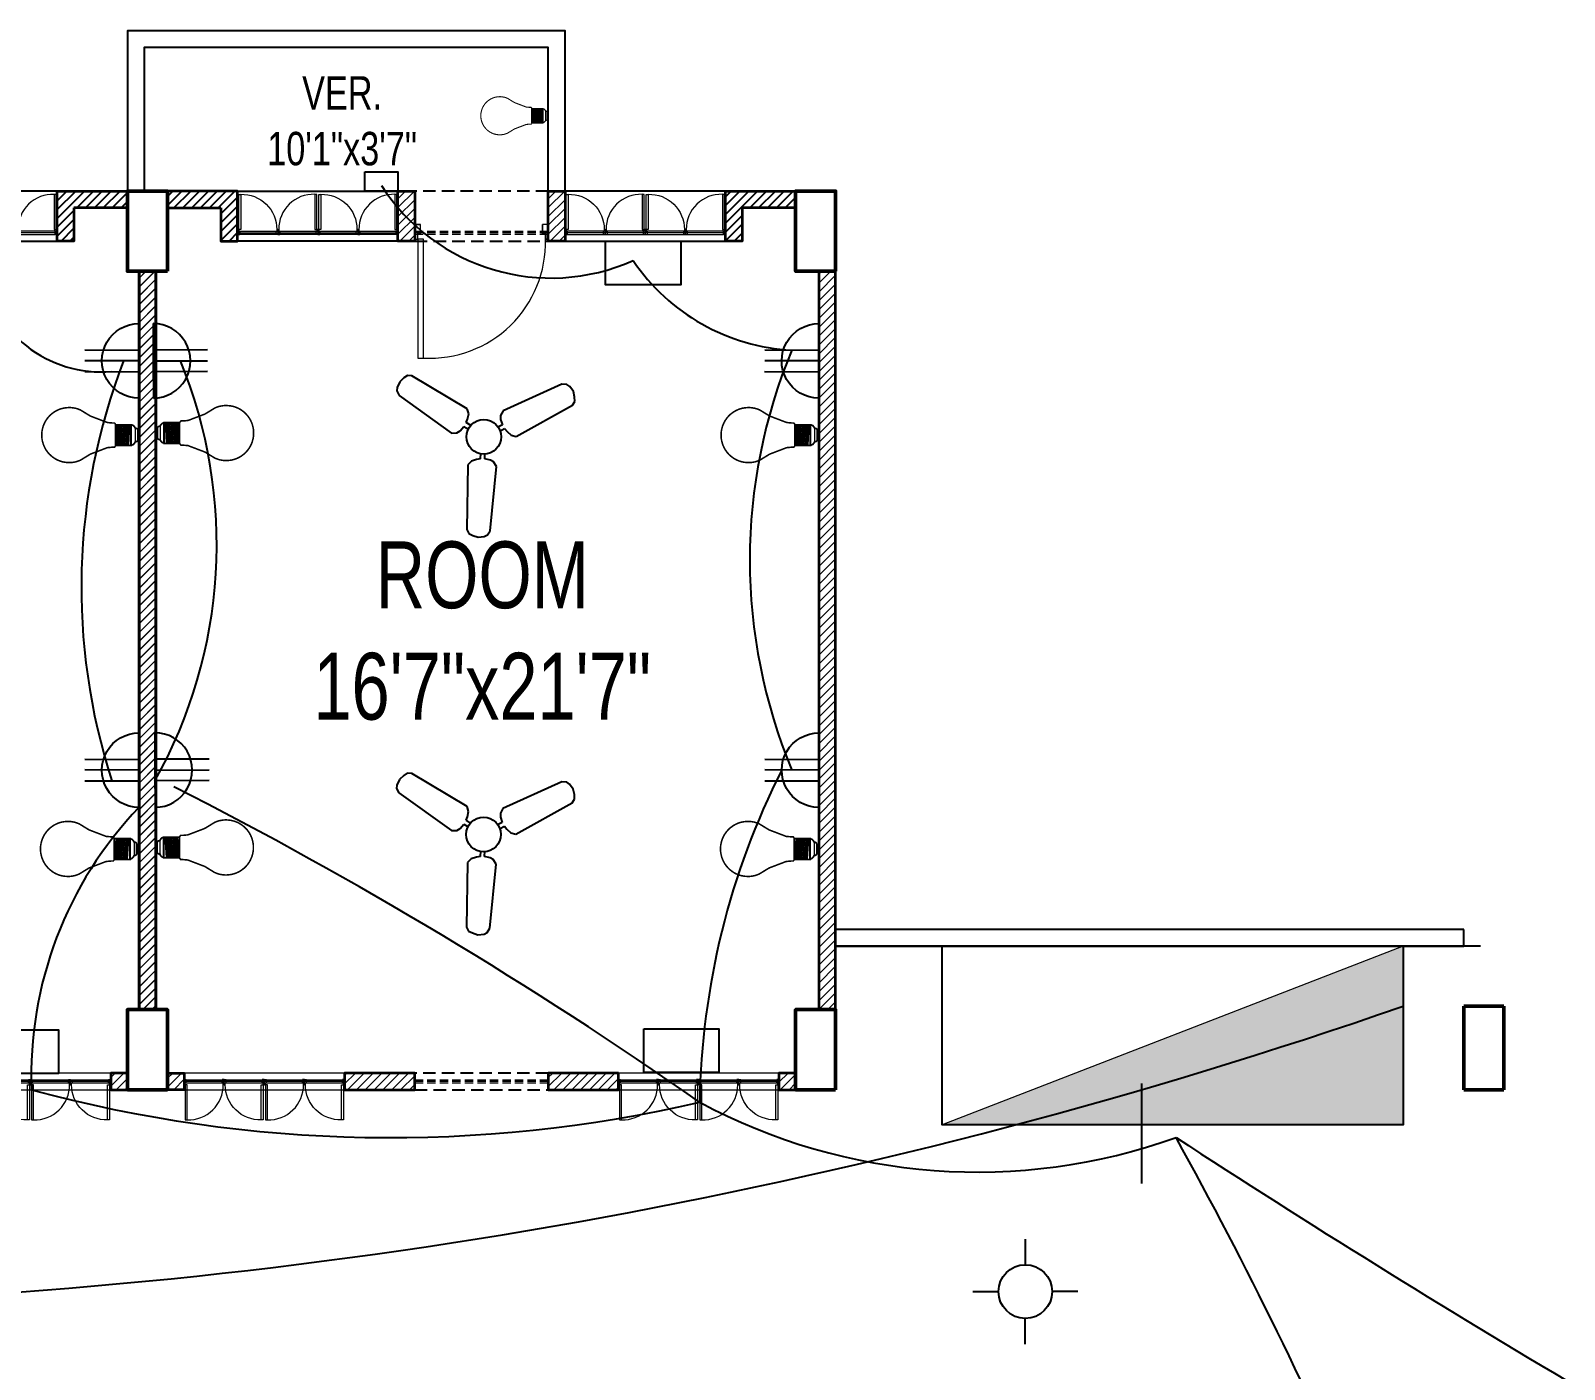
# Model space of a CAD drawing. Header units: inches. Extents: x -20263 to 10253, y -4567 to 3195.
# Drawn here: x -5014.5 to -4555.5, y 350 to 750.7 of the extents above; entities that cross this region are included whole.
import ezdxf

# ---------------------------------------------------------------- set-up
doc = ezdxf.new("R2010")
doc.units = ezdxf.units.IN
doc.header["$MEASUREMENT"] = 0
doc.linetypes.add('ACAD_ISO02W100', pattern=[15, 12, -3])
doc.linetypes.add('DASHED2', pattern=[0.375, 0.25, -0.125])
for name, color, linetype, lineweight in [('A-TEXT', 7, 'Continuous', 5), ('ar-DOOR-WOOD', 44, 'Continuous', 0), ('column', 1, 'Continuous', 50), ('Main Wall', 250, 'Continuous', 13), ('WALL_SEC_', 170, 'Continuous', 25), ('walll', 7, 'Continuous', 30)]:
    doc.layers.add(name, color=color, linetype=linetype, lineweight=lineweight)
doc.layers.add('conduit', color=160, linetype='Continuous')
doc.layers.add('liveline', color=1, linetype='Continuous')
doc.layers.add('hatch brick', color=32, linetype='Continuous', lineweight=0, transparency=0.4)
doc.styles.add('SIMPLE', font='romantic.ttf')
pattern_1 = [(45, (-1503275.5829, -132531.3401), (-1.3258252147, 1.3258252147), [])]

# ---------------------------------------------------------------- blocks, each defined once
blk = doc.blocks.new('DOOR_45')
at = {"layer": 'ar-DOOR-WOOD'}
for p, q in [((-11008.75, 15426.44), (-11008.75, 15424.44)), ((-10968.75, 15426.44), (-11008.75, 15426.44)), ((-10968.75, 15427.44), (-10963.75, 15427.44)), ((-10968.75, 15427.44), (-10968.75, 15426.44)), ((-10968.75, 15424.44), (-10968.75, 15426.44)), ((-10968.75, 15426.44), (-10966.75, 15426.44)), ((-10966.75, 15426.44), (-10966.75, 15425.44)), ((-10963.75, 15427.44), (-10963.75, 15425.44)), ((-11008.75, 15424.44), (-10968.75, 15424.44)), ((-10966.75, 15425.44), (-10963.75, 15425.44)), ((-10968.75, 15382.44), (-10968.75, 15383.44)), ((-10968.75, 15383.44), (-10966.75, 15383.44)), ((-10968.75, 15382.44), (-10963.75, 15382.44)), ((-10966.75, 15384.44), (-10963.75, 15384.44)), ((-10966.75, 15383.44), (-10966.75, 15384.44)), ((-10963.75, 15382.44), (-10963.75, 15384.44))]:
    blk.add_line(p, q, dxfattribs=at)
for points in [[(-10968.75, 15426.44), (-11008.75, 15426.44), (-11008.75, 15424.44), (-10968.75, 15424.44)], [(-10963.75, 15427.44), (-10968.75, 15427.44), (-10968.75, 15426.44), (-10966.75, 15426.44), (-10966.75, 15425.44), (-10963.75, 15425.44)], [(-10968.75, 15383.44), (-10968.75, 15382.44), (-10963.75, 15382.44), (-10963.75, 15384.44), (-10966.75, 15384.44), (-10966.75, 15383.44)]]:
    blk.add_lwpolyline(points, close=True, dxfattribs=at)
blk.add_arc((-10969.89, 15422.35), 38.92, 176.9083, 271.677, dxfattribs=at)
blk = doc.blocks.new('DOOR_40')
at = {"layer": 'ar-DOOR-WOOD'}
for p, q in [((-11029.1, 15421.4), (-11064.1, 15421.4)), ((-11064.1, 15421.4), (-11064.1, 15419.4)), ((-11064.1, 15419.4), (-11029.1, 15419.4)), ((-11029.1, 15422.4), (-11024.1, 15422.4)), ((-11029.1, 15422.4), (-11029.1, 15421.4)), ((-11029.1, 15419.4), (-11029.1, 15421.4)), ((-11029.1, 15421.4), (-11027.1, 15421.4)), ((-11027.1, 15421.4), (-11027.1, 15420.4)), ((-11027.1, 15420.4), (-11024.1, 15420.4)), ((-11024.1, 15422.4), (-11024.1, 15420.4)), ((-11029.1, 15383.4), (-11027.1, 15383.4)), ((-11029.1, 15382.4), (-11029.1, 15383.4)), ((-11029.1, 15382.4), (-11024.1, 15382.4)), ((-11027.1, 15383.4), (-11027.1, 15384.4)), ((-11027.1, 15384.4), (-11024.1, 15384.4)), ((-11024.1, 15382.4), (-11024.1, 15384.4))]:
    blk.add_line(p, q, dxfattribs=at)
blk.add_arc((-11029.4, 15418.2), 34.8, 178.03, 270.3561, dxfattribs=at)
blk = doc.blocks.new('room 1')
h = blk.add_hatch()
h.set_pattern_fill('ANSI31', color=256, scale=15)
h.paths.add_polyline_path([(1498318.01, 133229.01), (1498318.01, 133219.01), (1498323.01, 133219.01), (1498323.01, 133234.01), (1498302.01, 133234.01), (1498302.01, 133229.01), (1498302.01, 133229.01)])
h = blk.add_hatch()
h.set_pattern_fill('ANSI31', color=256, scale=15)
h.paths.add_polyline_path([(1498474.01, 133229.01), (1498474.01, 133219.01), (1498469.01, 133219.01), (1498469.01, 133234.01), (1498490.01, 133234.01), (1498490.01, 133229.01), (1498490.01, 133229.01)])
at = {"layer": 'hatch brick'}
h = blk.add_hatch(dxfattribs=at)
h.set_pattern_fill('ANSI31', color=256, scale=15)
h.set_pattern_definition([(45, (69, 2), (-1.3258252147, 1.3258252147), [])])
h.paths.add_polyline_path([(1498376.01, 133234.01), (1498376.01, 133219.01), (1498376.01, 133219.01), (1498371.01, 133219.01), (1498371.01, 133234.01)])
h = blk.add_hatch(dxfattribs=at)
h.set_pattern_fill('ANSI31', color=256, scale=15)
h.set_pattern_definition([(45, (114, 2), (-1.3258252147, 1.3258252147), [])])
h.paths.add_polyline_path([(1498421.01, 133234.01), (1498421.01, 133219.01), (1498421.01, 133219.01), (1498416.01, 133219.01), (1498416.01, 133234.01)])
h = blk.add_hatch(dxfattribs=at)
h.set_pattern_fill('ANSI31', color=256, scale=15)
h.paths.add_polyline_path([(1498298.51, 132989.01), (1498293.51, 132989.01), (1498293.51, 133210.01), (1498298.51, 133210.01)])
h = blk.add_hatch(dxfattribs=at)
h.set_pattern_fill('ANSI31', color=256, scale=15)
h.paths.add_polyline_path([(1498493.51, 132989.01), (1498498.51, 132989.01), (1498498.51, 133210.01), (1498493.51, 133210.01)])
h = blk.add_hatch(dxfattribs=at)
h.set_pattern_fill('ANSI31', color=256, scale=15)
h.set_pattern_definition([(45, (-14.5, 0), (-1.3258252147, 1.3258252147), [])])
h.paths.add_polyline_path([(1498302.01, 132970.01), (1498307.01, 132970.01), (1498307.01, 132965.01), (1498302.01, 132965.01)])
h = blk.add_hatch(dxfattribs=at)
h.set_pattern_fill('ANSI31', color=256, scale=15)
h.set_pattern_definition([(45, (-5, -252), (-1.3258252147, 1.3258252147), [])])
h.paths.add_polyline_path([(1498376.01, 132970.01), (1498355.01, 132970.01), (1498355.01, 132965.01), (1498376.01, 132965.01)])
h = blk.add_hatch(dxfattribs=at)
h.set_pattern_fill('ANSI31', color=256, scale=15)
h.set_pattern_definition([(45, (1.2113, 4e-09), (-1.3258252147, 1.3258252147), [])])
h.paths.add_polyline_path([(1498437.01, 132970.01), (1498416.01, 132970.01), (1498416.01, 132965.01), (1498437.01, 132965.01)])
h = blk.add_hatch(dxfattribs=at)
h.set_pattern_fill('ANSI31', color=256, scale=15)
h.paths.add_polyline_path([(1498490.01, 132970.01), (1498485.01, 132970.01), (1498485.01, 132965.01), (1498490.01, 132965.01)])
for points in [[(1498323.01, 133234.01), (1498371.01, 133234.01), (1498371.01, 133219.01), (1498323.01, 133219.01)], [(1498469.01, 133234.01), (1498421.01, 133234.01), (1498421.01, 133219.01), (1498469.01, 133219.01)]]:
    blk.add_lwpolyline(points, close=True)
at = {"linetype": 'DASHED2', "ltscale": 15}
for points in [[(1498376.01, 133219.01), (1498416.01, 133219.01), (1498416.01, 133234.01), (1498376.01, 133234.01)], [(1498376.01, 132965.01), (1498416.01, 132965.01), (1498416.01, 132970.01), (1498376.01, 132970.01)]]:
    blk.add_lwpolyline(points, close=True, dxfattribs=at)
at = {"layer": 'Main Wall', "color": 1, "lineweight": 50}
for points in [[(1498302.01, 133210.01), (1498290.01, 133210.01), (1498290.01, 133234.01), (1498302.01, 133234.01), (1498302.01, 133210.01)], [(1498502.01, 133210.01), (1498490.01, 133210.01), (1498490.01, 133234.01), (1498502.01, 133234.01), (1498502.01, 133210.01)], [(1498302.01, 132965.01), (1498290.01, 132965.01), (1498290.01, 132989.01), (1498302.01, 132989.01), (1498302.01, 132965.01)], [(1498502.01, 132965.01), (1498490.01, 132965.01), (1498490.01, 132989.01), (1498502.01, 132989.01), (1498502.01, 132965.01)]]:
    blk.add_lwpolyline(points, dxfattribs=at)
at = {"layer": 'Main Wall', "lineweight": 35}
for points in [[(1498318.01, 133229.01), (1498318.01, 133219.01), (1498323.01, 133219.01), (1498323.01, 133234.01), (1498302.01, 133234.01), (1498302.01, 133229.01), (1498302.01, 133229.01), (1498302.01, 133229.01), (1498318.01, 133229.01)], [(1498474.01, 133229.01), (1498474.01, 133219.01), (1498469.01, 133219.01), (1498469.01, 133234.01), (1498490.01, 133234.01), (1498490.01, 133229.01), (1498490.01, 133229.01), (1498490.01, 133229.01), (1498474.01, 133229.01)], [(1498376.01, 132970.01), (1498376.01, 132970.01), (1498355.01, 132970.01), (1498355.01, 132965.01), (1498376.01, 132965.01), (1498376.01, 132970.01)]]:
    blk.add_lwpolyline(points, dxfattribs=at)
for points in [[(1498376.01, 133234.01), (1498376.01, 133219.01), (1498376.01, 133219.01), (1498376.01, 133219.01), (1498371.01, 133219.01), (1498371.01, 133234.01)], [(1498421.01, 133234.01), (1498421.01, 133219.01), (1498421.01, 133219.01), (1498421.01, 133219.01), (1498416.01, 133219.01), (1498416.01, 133234.01)], [(1498298.51, 132989.01), (1498293.51, 132989.01), (1498293.51, 133210.01), (1498298.51, 133210.01)], [(1498493.51, 132989.01), (1498498.51, 132989.01), (1498498.51, 133210.01), (1498493.51, 133210.01)], [(1498302.01, 132970.01), (1498307.01, 132970.01), (1498307.01, 132965.01), (1498302.01, 132965.01)], [(1498437.01, 132970.01), (1498416.01, 132970.01), (1498416.01, 132965.01), (1498437.01, 132965.01)], [(1498490.01, 132970.01), (1498485.01, 132970.01), (1498485.01, 132965.01), (1498490.01, 132965.01)]]:
    blk.add_lwpolyline(points, close=True, dxfattribs=at)
at = {"layer": 'Main Wall', "color": 150}
for points in [[(1498371.01, 133221.01), (1498323.61, 133221.01), (1498323.61, 133222.01), (1498371.01, 133222.01)], [(1498371.01, 133221.01), (1498323.61, 133221.01), (1498323.61, 133221.51), (1498371.01, 133221.51)], [(1498421.01, 133221.01), (1498468.41, 133221.01), (1498468.41, 133222.01), (1498421.01, 133222.01)], [(1498421.01, 133221.01), (1498468.41, 133221.01), (1498468.41, 133221.51), (1498421.01, 133221.51)], [(1498307.01, 132968.01), (1498354.41, 132968.01), (1498354.41, 132967.01), (1498307.01, 132967.01)], [(1498307.01, 132968.01), (1498354.41, 132968.01), (1498354.41, 132967.51), (1498307.01, 132967.51)], [(1498437.61, 132968.01), (1498484.41, 132968.01), (1498484.41, 132967.01), (1498437.61, 132967.01)], [(1498437.61, 132968.01), (1498484.41, 132968.01), (1498484.41, 132967.51), (1498437.61, 132967.51)]]:
    blk.add_lwpolyline(points, close=True, dxfattribs=at)
at = {"layer": 'Main Wall', "color": 150, "linetype": 'DASHED2', "ltscale": 10}
for points in [[(1498376.01, 133222.01), (1498416.01, 133222.01), (1498416.01, 133221.01), (1498376.01, 133221.01)], [(1498376.01, 133222.01), (1498416.01, 133222.01), (1498416.01, 133221.51), (1498376.01, 133221.51)], [(1498376.01, 132968.01), (1498416.01, 132968.01), (1498416.01, 132967.01), (1498376.01, 132967.01)], [(1498376.01, 132968.01), (1498416.01, 132968.01), (1498416.01, 132967.51), (1498376.01, 132967.51)]]:
    blk.add_lwpolyline(points, close=True, dxfattribs=at)
at = {"layer": 'Main Wall'}
for points in [[(1498307.01, 132965.01), (1498355.01, 132965.01), (1498355.01, 132970.01), (1498307.01, 132970.01)], [(1498437.01, 132965.01), (1498485.01, 132965.01), (1498485.01, 132970.01), (1498437.01, 132970.01)]]:
    blk.add_lwpolyline(points, close=True, dxfattribs=at)
at = {"layer": 'Main Wall', "extrusion": (0, 0, -1)}
for name, p, xscale, yscale, zscale, rotation in [('DOOR_40', (-1502949.75, 129913.77), 0.2999999999999545, 0.2999999999999545, -0.2999999999999545, 270), ('DOOR_40', (-1502973.75, 129913.77), 0.2999999999999545, 0.2999999999999545, -0.2999999999999545, 270), ('DOOR_40', (-1493818.28, 129913.77), -0.2999999999999545, 0.2999999999999545, -0.2999999999999545, 90), ('DOOR_40', (-1493842.28, 129913.77), -0.2999999999999545, 0.2999999999999545, -0.2999999999999545, 90), ('DOOR_45', (-1512089.3, 142969.57), -0.8888888888889142, 0.8888888888889142, -0.8888888888889142, 270), ('DOOR_45', (-1512089.3, 123219.46), 0.8888888888889142, 0.8888888888889142, -0.8888888888889142, 270), ('DOOR_40', (-1493704.28, 136275.25), 0.2999999999999545, 0.2999999999999545, -0.2999999999999545, 90), ('DOOR_40', (-1493728.28, 136275.25), 0.2999999999999545, 0.2999999999999545, -0.2999999999999545, 90), ('DOOR_40', (-1493834.28, 136275.25), 0.2999999999999545, 0.2999999999999545, -0.2999999999999545, 90), ('DOOR_40', (-1493858.28, 136275.25), 0.2999999999999545, 0.2999999999999545, -0.2999999999999545, 90)]:
    blk.add_blockref(name, p, dxfattribs=dict(at, xscale=xscale, yscale=yscale, zscale=zscale, rotation=rotation))
at = {"layer": 'Main Wall'}
for p, xscale, yscale, zscale, rotation in [((1493720.28, 129913.77), 0.2999999999999545, 0.2999999999999545, 0.2999999999999545, 270), ((1493744.28, 129913.77), 0.2999999999999545, 0.2999999999999545, 0.2999999999999545, 270), ((1503047.75, 129913.77), -0.2999999999999545, 0.2999999999999545, 0.2999999999999546, 90), ((1503071.75, 129913.77), -0.2999999999999545, 0.2999999999999545, 0.2999999999999546, 90), ((1502933.75, 136275.25), 0.2999999999999546, 0.2999999999999546, 0.2999999999999546, 90), ((1502957.75, 136275.25), 0.2999999999999546, 0.2999999999999546, 0.2999999999999546, 90), ((1503063.75, 136275.25), 0.2999999999999546, 0.2999999999999546, 0.2999999999999546, 90), ((1503087.75, 136275.25), 0.2999999999999546, 0.2999999999999546, 0.2999999999999546, 90)]:
    blk.add_blockref('DOOR_40', p, dxfattribs=dict(at, xscale=xscale, yscale=yscale, zscale=zscale, rotation=rotation))
blk = doc.blocks.new('LED')
for p, q in [((-11.6, -7.7), (11.7, -7.7)), ((-11.6, -11), (11.7, -9.6)), ((-11.6, -13.3), (11.7, -11.8)), ((-11.5, -15.5), (11.8, -14.1)), ((-11.3, -17.8), (11.9, -16.3)), ((-12.1, -25.6), (11.9, -25.6)), ((-11.2, -20), (12.1, -18.6)), ((-11.2, -22.2), (12.1, -20.8)), ((-11.2, -24.5), (12.1, -23.1))]:
    blk.add_line(p, q)
at = {"lineweight": 9}
blk.add_line((7.8, -3.1), (-7.8, -3.1), dxfattribs=at)
for points, const_width in [([(5.3, 0), (5.4, 0), (5.7, 0), (6.1, -0.1), (6.6, -0.3), (7, -0.6), (7.2, -0.9), (7.4, -1.2), (7.5, -1.5), (7.7, -2), (7.7, -2.5), (7.8, -3.1), (7.7, -2.5), (7.7, -2), (7.5, -1.5), (7.4, -1.2), (7.2, -0.9), (7, -0.6), (6.6, -0.3), (6.1, -0.1), (5.7, 0), (5.4, 0), (5.3, 0), (-5.3, 0), (-5.4, 0), (-5.5, 0), (-5.8, 0), (-6.1, -0.1), (-6.4, -0.2), (-6.7, -0.5), (-7, -0.7), (-7.3, -1.1), (-7.6, -1.7), (-7.7, -2.3), (-7.8, -3.1), (-7.8, -3.1), (-7.9, -3.2), (-8.1, -3.2), (-8.3, -3.3), (-8.9, -3.6), (-9.6, -4.1), (-10.3, -4.7), (-11, -5.4), (-11.2, -5.9), (-11.4, -6.4), (-11.6, -7), (-11.6, -7.7), (-12.2, -7.7), (-12.1, -26)], 2), ([(-5.3, 0), (-5.4, 0), (-5.5, 0), (-5.8, 0), (-6.1, -0.1), (-6.4, -0.2), (-6.7, -0.5), (-7, -0.7), (-7.3, -1.1), (-7.6, -1.7), (-7.7, -2.3), (-7.8, -3.1)], 1), ([(11.9, -26.1), (11.9, -7.7), (11.7, -7.7), (11.6, -7), (11.4, -6.4), (11.2, -5.9), (11, -5.4), (10.3, -4.7), (9.6, -4.1), (8.9, -3.6), (8.3, -3.3), (7.9, -3.2), (7.8, -3.1), (7.8, -3.1)], 2), ([(-0.1, -111.1), (-0.2, -111.1), (-1, -111.1), (-1.8, -111.1), (-2.6, -111.1), (-3.4, -111), (-4.2, -110.9), (-5, -110.8), (-5.8, -110.6), (-6.6, -110.5), (-7.4, -110.3), (-8.1, -110.1), (-8.9, -109.9), (-9.6, -109.7), (-10.4, -109.5), (-11.1, -109.2), (-11.8, -108.9), (-12.5, -108.7), (-13.2, -108.3), (-13.9, -108), (-14.6, -107.7), (-15.3, -107.3), (-16, -106.9), (-16.6, -106.6), (-17.3, -106.2), (-17.9, -105.7), (-18.5, -105.3), (-19.2, -104.8), (-19.8, -104.4), (-20.4, -103.9), (-20.9, -103.4), (-21.5, -102.9), (-22.1, -102.4), (-22.6, -101.9), (-23.1, -101.3), (-23.7, -100.8), (-24.2, -100.2), (-24.6, -99.6), (-25.1, -99), (-25.6, -98.4), (-26, -97.8), (-26.5, -97.2), (-26.9, -96.5), (-27.3, -95.9), (-27.7, -95.2), (-28.1, -94.6), (-28.4, -93.9), (-28.8, -93.2), (-29.1, -92.5), (-29.4, -91.8), (-29.7, -91.1), (-30, -90.4), (-30.2, -89.6), (-30.5, -88.9), (-30.7, -88.1), (-30.9, -87.4), (-31.1, -86.6), (-31.2, -85.9), (-31.4, -85.1), (-31.5, -84.3), (-31.6, -83.5), (-31.7, -82.7), (-31.8, -81.9), (-31.8, -81.1), (-31.9, -80.3), (-31.9, -79.5), (-31.9, -78.2), (-31.8, -77), (-31.7, -75.8), (-31.5, -74.6), (-31.3, -73.4), (-31.1, -72.2), (-30.8, -71.1), (-30.4, -69.9), (-30, -68.8), (-29.6, -67.7), (-29.2, -66.6), (-22.1, -55), (-14.6, -35.3), (-14.1, -29.7), (-14.1, -27.1), (-12.1, -25.6)], 1.8), ([(-0.1, -111.1), (0, -111.1), (0.8, -111.1), (1.6, -111.1), (2.5, -111.1), (3.3, -111), (4, -110.9), (4.8, -110.8), (5.6, -110.6), (6.4, -110.5), (7.2, -110.3), (7.9, -110.1), (8.7, -109.9), (9.4, -109.7), (10.2, -109.5), (10.9, -109.2), (11.6, -108.9), (12.3, -108.7), (13, -108.3), (13.7, -108), (14.4, -107.7), (15.1, -107.3), (15.8, -106.9), (16.4, -106.6), (17.1, -106.2), (17.7, -105.7), (18.3, -105.3), (19, -104.8), (19.6, -104.4), (20.2, -103.9), (20.7, -103.4), (21.3, -102.9), (21.9, -102.4), (22.4, -101.9), (22.9, -101.3), (23.5, -100.8), (24, -100.2), (24.5, -99.6), (24.9, -99), (25.4, -98.4), (25.8, -97.8), (26.3, -97.2), (26.7, -96.5), (27.1, -95.9), (27.5, -95.2), (27.9, -94.6), (28.2, -93.9), (28.6, -93.2), (28.9, -92.5), (29.2, -91.8), (29.5, -91.1), (29.8, -90.4), (30, -89.6), (30.3, -88.9), (30.5, -88.1), (30.7, -87.4), (30.9, -86.6), (31, -85.9), (31.2, -85.1), (31.3, -84.3), (31.4, -83.5), (31.5, -82.7), (31.6, -81.9), (31.6, -81.1), (31.7, -80.3), (31.7, -79.5), (31.7, -78.2), (31.6, -77), (31.5, -75.8), (31.3, -74.6), (31.1, -73.4), (30.9, -72.2), (30.6, -71.1), (30.2, -69.9), (29.9, -68.8), (29.4, -67.7), (29, -66.6), (21.9, -55), (14.4, -35.3), (13.9, -29.7), (13.9, -27.1), (11.9, -25.6)], 1.8)]:
    blk.add_lwpolyline(points, dxfattribs=dict(const_width=const_width))
at = {"color": 7, "lineweight": 20}
blk.add_open_spline([(-9.8, -25.6), (-9.8, -25.6), (9.4, -25.6), (9.4, -25.6)], degree=3, dxfattribs=at)
blk = doc.blocks.new('6')
at = {"color": 7}
for p, q in [((3268, -2243), (3260, -2275)), ((3260, -2275), (3351, -2687)), ((3285, -2228), (3268, -2243)), ((3322, -2211), (3285, -2228)), ((3359, -2211), (3322, -2211)), ((3387, -2215), (3359, -2211)), ((3407, -2236), (3387, -2215)), ((3533, -2638), (3407, -2236)), ((3351, -2687), (3378, -2709)), ((3468, -2701), (3489, -2690)), ((3477, -2735), (3468, -2701)), ((3489, -2690), (3518, -2669)), ((3518, -2669), (3533, -2638)), ((3378, -2709), (3403, -2714)), ((3403, -2714), (3440, -2709)), ((3440, -2709), (3450, -2742)), ((3699, -2804), (3666, -2816)), ((4101, -2931), (3699, -2804)), ((3594, -2888), (3628, -2897)), ((3635, -2869), (3601, -2861)), ((3628, -2897), (3627, -2922)), ((3649, -2835), (3635, -2869)), ((3666, -2816), (3649, -2835)), ((3291, -2913), (3005, -3223)), ((3325, -2910), (3291, -2913)), ((3357, -2925), (3325, -2910)), ((3378, -2938), (3357, -2925)), ((3403, -2913), (3378, -2938)), ((3399, -2958), (3423, -2933)), ((3422, -2988), (3399, -2958)), ((3429, -3011), (3422, -2988)), ((3627, -2922), (3631, -2958)), ((3631, -2958), (3650, -2985)), ((3650, -2985), (4061, -3078)), ((4124, -2954), (4101, -2931)), ((4129, -2976), (4124, -2954)), ((4125, -3016), (4129, -2976)), ((3113, -3331), (3424, -3046)), ((3424, -3046), (3429, -3011)), ((4061, -3078), (4089, -3071)), ((4089, -3071), (4107, -3048)), ((4107, -3048), (4125, -3016)), ((3005, -3223), (2997, -3251)), ((2997, -3251), (3008, -3278)), ((3008, -3278), (3026, -3309)), ((3026, -3309), (3059, -3333)), ((3059, -3333), (3081, -3340)), ((3081, -3340), (3113, -3331))]:
    blk.add_line(p, q, dxfattribs=at)
blk.add_circle((3491, -2846), 113, dxfattribs=at)
blk = doc.blocks.new('3 pin')
at = {"layer": 'WALL_SEC_', "color": 3, "lineweight": 25}
for p, q in [((10035.5, 6358.5), (10035.5, 6351.5)), ((10045.69, 6353.52), (10035.5, 6353.52)), ((10035.5, 6351.5), (10035.5, 6344.5)), ((10035.5, 6351.5), (10045.69, 6351.5)), ((10045.69, 6349.48), (10035.5, 6349.48))]:
    blk.add_line(p, q, dxfattribs=at)
blk.add_arc((10035.5, 6351.5), 7, 270, 90, dxfattribs=at)

msp = doc.modelspace()

# ---------------------------------------------------------------- hatches: boundary and pattern name
h = msp.add_hatch()
h.set_pattern_fill('ANSI31', color=256, scale=15)
h.set_pattern_definition(pattern_1)
h.paths.add_polyline_path([(-4957.57, 697.673), (-4957.57, 687.673), (-4952.57, 687.673), (-4952.57, 702.673), (-4973.57, 702.673), (-4973.57, 697.673), (-4973.57, 697.673)])
h = msp.add_hatch()
h.set_pattern_fill('ANSI31', color=256, scale=15)
h.set_pattern_definition(pattern_1)
h.paths.add_polyline_path([(-4801.57, 697.673), (-4801.57, 687.673), (-4806.57, 687.673), (-4806.57, 702.673), (-4785.57, 702.673), (-4785.57, 697.673), (-4785.57, 697.673)])
at = {"layer": 'hatch brick'}
h = msp.add_hatch(dxfattribs=at)
h.set_pattern_fill('ANSI31', color=256, scale=15)
h.set_pattern_definition([(45, (-1503206.5829, -132529.3401), (-1.3258252147, 1.3258252147), [])])
h.paths.add_polyline_path([(-4899.57, 702.673), (-4899.57, 687.673), (-4899.57, 687.673), (-4904.57, 687.673), (-4904.57, 702.673)])
h = msp.add_hatch(dxfattribs=at)
h.set_pattern_fill('ANSI31', color=256, scale=15)
h.set_pattern_definition([(45, (-1503161.5829, -132529.3401), (-1.3258252147, 1.3258252147), [])])
h.paths.add_polyline_path([(-4854.57, 702.673), (-4854.57, 687.673), (-4854.57, 687.673), (-4859.57, 687.673), (-4859.57, 702.673)])
h = msp.add_hatch(dxfattribs=at)
h.set_pattern_fill('ANSI31', color=256, scale=15)
h.set_pattern_definition(pattern_1)
h.paths.add_polyline_path([(-4977.07, 457.673), (-4982.07, 457.673), (-4982.07, 678.673), (-4977.07, 678.673)])
h = msp.add_hatch(dxfattribs=at)
h.set_pattern_fill('ANSI31', color=256, scale=15)
h.set_pattern_definition([(45, (-1503272.0829, -132531.3401), (-1.3258252147, 1.3258252147), [])])
h.paths.add_polyline_path([(-4778.57, 457.673), (-4773.57, 457.673), (-4773.57, 678.673), (-4778.57, 678.673)])
h = msp.add_hatch(dxfattribs=at)
h.set_pattern_fill('ANSI31', color=256, scale=15)
h.set_pattern_definition([(45, (-1503290.0829, -132531.3401), (-1.3258252147, 1.3258252147), [])])
h.paths.add_polyline_path([(-4973.57, 438.673), (-4968.57, 438.673), (-4968.57, 433.673), (-4973.57, 433.673)])
h = msp.add_hatch(dxfattribs=at)
h.set_pattern_fill('ANSI31', color=256, scale=15)
h.set_pattern_definition([(45, (-1503280.5829, -132783.3401), (-1.3258252147, 1.3258252147), [])])
h.paths.add_polyline_path([(-4899.57, 438.673), (-4920.57, 438.673), (-4920.57, 433.673), (-4899.57, 433.673)])
h = msp.add_hatch(dxfattribs=at)
h.set_pattern_fill('ANSI31', color=256, scale=15)
h.set_pattern_definition([(45, (-1503274.3716, -132531.3401), (-1.3258252147, 1.3258252147), [])])
h.paths.add_polyline_path([(-4838.57, 438.673), (-4859.57, 438.673), (-4859.57, 433.673), (-4838.57, 433.673)])
h = msp.add_hatch(dxfattribs=at)
h.set_pattern_fill('ANSI31', color=256, scale=15)
h.set_pattern_definition(pattern_1)
h.paths.add_polyline_path([(-4785.57, 438.673), (-4790.57, 438.673), (-4790.57, 433.673), (-4785.57, 433.673)])
at = {"layer": 'walll', "linetype": 'ACAD_ISO02W100', "lineweight": 20}
h = msp.add_hatch(color=7, dxfattribs=at)
h.dxf.hatch_style = 1
h.paths.add_polyline_path([(-4603.718, 423.132), (-4603.718, 476.673), (-4741.688, 423.132)])

# ---------------------------------------------------------------- linework, layer by layer
for p, q in [((-4585.57, 481.673), (-4773.57, 481.673)), ((-4580.57, 476.673), (-4773.57, 476.673))]:
    msp.add_line(p, q)
at = {"color": 7, "lineweight": 20}
msp.add_line((-4603.718, 476.673), (-4741.688, 423.132), dxfattribs=at)
at = {"color": 30, "true_color": 0xf8991e}
for p, q in [((-4716.789, 388.96), (-4716.789, 381.273)), ((-4732.511, 373.239), (-4724.823, 373.239)), ((-4701.068, 373.239), (-4708.756, 373.239)), ((-4716.789, 357.518), (-4716.789, 365.205))]:
    msp.add_line(p, q, dxfattribs=at)
for points in [[(-4854.57, 702.673), (-4854.57, 750.673), (-4985.57, 750.673), (-4985.57, 702.673)], [(-4859.57, 702.673), (-4859.57, 745.673), (-4980.57, 745.673), (-4980.57, 702.673)]]:
    msp.add_lwpolyline(points)
at = {"color": 116, "true_color": 0x136734}
for points in [[(-4914.528, 708.418), (-4904.57, 708.418), (-4904.57, 702.673), (-4914.528, 702.673)], [(-4842.459, 687.646), (-4819.952, 687.646), (-4819.952, 674.563), (-4842.459, 674.563)], [(-5028.697, 451.629), (-5006.19, 451.629), (-5006.19, 438.546), (-5028.697, 438.546)], [(-4830.998, 451.905), (-4808.491, 451.905), (-4808.491, 438.822), (-4830.998, 438.822)]]:
    msp.add_lwpolyline(points, close=True, dxfattribs=at)
for points in [[(-4952.57, 702.673), (-4904.57, 702.673), (-4904.57, 687.673), (-4952.57, 687.673)], [(-4806.57, 702.673), (-4854.57, 702.673), (-4854.57, 687.673), (-4806.57, 687.673)], [(-4585.57, 481.673), (-4773.57, 481.673), (-4773.57, 476.673), (-4585.57, 476.673)]]:
    msp.add_lwpolyline(points, close=True)
at = {"linetype": 'DASHED2', "ltscale": 15}
for points in [[(-4899.57, 687.673), (-4859.57, 687.673), (-4859.57, 702.673), (-4899.57, 702.673)], [(-4899.57, 433.673), (-4859.57, 433.673), (-4859.57, 438.673), (-4899.57, 438.673)]]:
    msp.add_lwpolyline(points, close=True, dxfattribs=at)
at = {"color": 7, "lineweight": -3}
msp.add_lwpolyline([(-4741.688, 476.673), (-4603.718, 476.673), (-4603.718, 423.132), (-4741.688, 423.132)], close=True, dxfattribs=at)
at = {"color": 30, "true_color": 0xf8991e}
msp.add_circle((-4716.789, 373.239), 8.034, dxfattribs=at)
at = {"color": 5}
msp.add_arc((-5136.086, 1991.239), 1622.398, 254.273167, 289.15572, dxfattribs=at)
at = {"layer": 'column', "ltscale": 2000}
for p, q in [((-4585.57, 458.673), (-4573.57, 458.673)), ((-4585.57, 458.673), (-4585.57, 433.673)), ((-4585.57, 458.673), (-4573.57, 458.673)), ((-4585.57, 458.673), (-4585.57, 433.673)), ((-4573.57, 458.673), (-4573.57, 433.673)), ((-4573.57, 458.673), (-4573.57, 433.673)), ((-4573.57, 433.673), (-4585.57, 433.673)), ((-4573.57, 433.673), (-4585.57, 433.673))]:
    msp.add_line(p, q, dxfattribs=at)
at = {"layer": 'conduit'}
for centre, radius, start, end in [((-4858.757, 737.026), 60.389, 212.74617, 294.00627), ((-4783.468, 716.264), 61.287, 214.14937, 266.99674), ((-4993.301, 684.804), 36.298, 188.62525, 274.89877), ((-4635.906, 592.211), 163.348, 157.37099, 202.62901), ((-4811.656, 584.068), 187.694, 158.83434, 197.97372), ((-5103.407, 596.838), 144.564, 330.72327, 22.367), ((-4585.968, 426.3), 228.33, 153.16567, 179.09085), ((-5567.438, -647.12), 1314.261, 55.035177, 63.044643), ((-4898.308, 437.903), 116.039, 136.22637, 182.08918), ((-4906.822, 829.008), 409.677, 254.79495, 283.05671), ((-4731.088, 585.157), 176.116, 241.81556, 289.71092), ((-5791.081, -201.247), 1279.919, 23.146109, 29.004602), ((-2854.501, 3210.298), 3330.391, 236.931732, 241.831057)]:
    msp.add_arc(centre, radius, start, end, dxfattribs=at)
at = {"layer": 'liveline'}
msp.add_line((-4682.035, 435.56), (-4682.035, 405.56), dxfattribs=at)
at = {"layer": 'Main Wall', "color": 1, "lineweight": 50}
for points in [[(-4973.57, 678.673), (-4985.57, 678.673), (-4985.57, 702.673), (-4973.57, 702.673), (-4973.57, 678.673)], [(-4773.57, 678.673), (-4785.57, 678.673), (-4785.57, 702.673), (-4773.57, 702.673), (-4773.57, 678.673)], [(-4973.57, 433.673), (-4985.57, 433.673), (-4985.57, 457.673), (-4973.57, 457.673), (-4973.57, 433.673)], [(-4773.57, 433.673), (-4785.57, 433.673), (-4785.57, 457.673), (-4773.57, 457.673), (-4773.57, 433.673)]]:
    msp.add_lwpolyline(points, dxfattribs=at)
at = {"layer": 'Main Wall', "lineweight": 35}
for points in [[(-4957.57, 697.673), (-4957.57, 687.673), (-4952.57, 687.673), (-4952.57, 702.673), (-4973.57, 702.673), (-4973.57, 697.673), (-4973.57, 697.673), (-4973.57, 697.673), (-4957.57, 697.673)], [(-4801.57, 697.673), (-4801.57, 687.673), (-4806.57, 687.673), (-4806.57, 702.673), (-4785.57, 702.673), (-4785.57, 697.673), (-4785.57, 697.673), (-4785.57, 697.673), (-4801.57, 697.673)], [(-4899.57, 438.673), (-4899.57, 438.673), (-4920.57, 438.673), (-4920.57, 433.673), (-4899.57, 433.673), (-4899.57, 438.673)]]:
    msp.add_lwpolyline(points, dxfattribs=at)
for points in [[(-4899.57, 702.673), (-4899.57, 687.673), (-4899.57, 687.673), (-4899.57, 687.673), (-4904.57, 687.673), (-4904.57, 702.673)], [(-4854.57, 702.673), (-4854.57, 687.673), (-4854.57, 687.673), (-4854.57, 687.673), (-4859.57, 687.673), (-4859.57, 702.673)], [(-4977.07, 457.673), (-4982.07, 457.673), (-4982.07, 678.673), (-4977.07, 678.673)], [(-4778.57, 457.673), (-4773.57, 457.673), (-4773.57, 678.673), (-4778.57, 678.673)], [(-4973.57, 438.673), (-4968.57, 438.673), (-4968.57, 433.673), (-4973.57, 433.673)], [(-4838.57, 438.673), (-4859.57, 438.673), (-4859.57, 433.673), (-4838.57, 433.673)], [(-4785.57, 438.673), (-4790.57, 438.673), (-4790.57, 433.673), (-4785.57, 433.673)]]:
    msp.add_lwpolyline(points, close=True, dxfattribs=at)
at = {"layer": 'Main Wall', "color": 150}
for points in [[(-4904.57, 689.673), (-4951.97, 689.673), (-4951.97, 690.673), (-4904.57, 690.673)], [(-4904.57, 689.673), (-4951.97, 689.673), (-4951.97, 690.173), (-4904.57, 690.173)], [(-4854.57, 689.673), (-4807.17, 689.673), (-4807.17, 690.673), (-4854.57, 690.673)], [(-4854.57, 689.673), (-4807.17, 689.673), (-4807.17, 690.173), (-4854.57, 690.173)], [(-4968.57, 436.673), (-4921.17, 436.673), (-4921.17, 435.673), (-4968.57, 435.673)], [(-4968.57, 436.673), (-4921.17, 436.673), (-4921.17, 436.173), (-4968.57, 436.173)], [(-4837.97, 436.673), (-4791.17, 436.673), (-4791.17, 435.673), (-4837.97, 435.673)], [(-4837.97, 436.673), (-4791.17, 436.673), (-4791.17, 436.173), (-4837.97, 436.173)]]:
    msp.add_lwpolyline(points, close=True, dxfattribs=at)
at = {"layer": 'Main Wall', "color": 150, "linetype": 'DASHED2', "ltscale": 10}
for points in [[(-4899.57, 690.673), (-4859.57, 690.673), (-4859.57, 689.673), (-4899.57, 689.673)], [(-4899.57, 690.673), (-4859.57, 690.673), (-4859.57, 690.173), (-4899.57, 690.173)], [(-4899.57, 436.673), (-4859.57, 436.673), (-4859.57, 435.673), (-4899.57, 435.673)], [(-4899.57, 436.673), (-4859.57, 436.673), (-4859.57, 436.173), (-4899.57, 436.173)]]:
    msp.add_lwpolyline(points, close=True, dxfattribs=at)
at = {"layer": 'Main Wall'}
for points in [[(-4968.57, 433.673), (-4920.57, 433.673), (-4920.57, 438.673), (-4968.57, 438.673)], [(-4838.57, 433.673), (-4790.57, 433.673), (-4790.57, 438.673), (-4838.57, 438.673)]]:
    msp.add_lwpolyline(points, close=True, dxfattribs=at)

# ---------------------------------------------------------------- block references
at = {"color": 1}
for p, xscale, yscale, zscale, rotation in [((-4859.842, 725.224), -0.1793349189005943, 0.1793349189005943, 0.1793349189005943, 269.9999999998945), ((-4976.57, 630.258), 0.2590482185936613, 0.2590482185936613, 0.2590482185936613, 90), ((-4982.406, 629.647), -0.2590482185936613, 0.2590482185936613, 0.2590482185936613, 270), ((-4779.066, 629.647), -0.2590482185936613, 0.2590482185936613, 0.2590482185936613, 270), ((-4982.786, 505.772), -0.2590482185936613, 0.2590482185936613, 0.2590482185936613, 270), ((-4976.639, 506.216), 0.2590482185936613, 0.2590482185936613, 0.2590482185936613, 90), ((-4779.237, 505.772), -0.2590482185936613, 0.2590482185936613, 0.2590482185936613, 270)]:
    msp.add_blockref('LED', p, dxfattribs=dict(at, xscale=xscale, yscale=yscale, zscale=zscale, rotation=rotation))
at = {"extrusion": (0, 0, -1), "xscale": -1, "zscale": -1}
msp.add_blockref('room 1', (1503475.583, -132531.34), dxfattribs=at)
at = {"color": 40, "true_color": 0xf8d731, "xscale": 0.04578869434389712, "yscale": 0.04578869434389712, "zscale": 0.04578869434389712, "rotation": 41.8550425353075}
for p in [(-5084.912, 619.503), (-5084.975, 500.479)]:
    msp.add_blockref('6', p, dxfattribs=at)
at = {"layer": 'Main Wall', "extrusion": (0, 0, -1), "xscale": 0.2999999999999545, "yscale": 0.2999999999999545}
for p, zscale, rotation in [((325.836, -2617.567), -0.2999999999999545, 270), ((301.836, -2617.567), -0.2999999999999545, 270), ((227.836, -2617.567), -0.2999999999999546, 270), ((203.836, -2617.567), -0.2999999999999546, 270), ((9571.303, 3743.913), -0.2999999999999545, 90), ((9547.303, 3743.913), -0.2999999999999545, 90), ((9441.303, 3743.913), -0.2999999999999545, 90), ((9417.303, 3743.913), -0.2999999999999545, 90)]:
    msp.add_blockref('DOOR_40', p, dxfattribs=dict(at, zscale=zscale, rotation=rotation))
at = {"layer": 'Main Wall'}
for name, p, xscale, yscale, zscale, rotation in [('DOOR_40', (-9555.303, -2617.567), 0.2999999999999545, 0.2999999999999545, 0.2999999999999545, 270), ('DOOR_40', (-9531.303, -2617.567), 0.2999999999999545, 0.2999999999999545, 0.2999999999999545, 270), ('DOOR_40', (-9457.303, -2617.567), 0.2999999999999545, 0.2999999999999545, 0.2999999999999545, 270), ('DOOR_40', (-9433.303, -2617.567), 0.2999999999999545, 0.2999999999999545, 0.2999999999999545, 270), ('DOOR_45', (8813.715, 10438.228), 0.8888888888889142, 0.8888888888889142, 0.8888888888889142, 90), ('DOOR_40', (-341.836, 3743.913), 0.2999999999999546, 0.2999999999999546, 0.2999999999999546, 90), ('DOOR_40', (-317.836, 3743.913), 0.2999999999999546, 0.2999999999999546, 0.2999999999999546, 90), ('DOOR_40', (-211.836, 3743.913), 0.2999999999999546, 0.2999999999999546, 0.2999999999999546, 90), ('DOOR_40', (-187.836, 3743.913), 0.2999999999999546, 0.2999999999999546, 0.2999999999999546, 90)]:
    msp.add_blockref(name, p, dxfattribs=dict(at, xscale=xscale, yscale=yscale, zscale=zscale, rotation=rotation))
at = {"layer": 'WALL_SEC_', "color": 3, "lineweight": 18, "yscale": 1.593189739815701, "zscale": 1.593189739815701}
for p, xscale, rotation in [((10971.302, -9522.544), -1.593189739815701, 359.8018928796772), ((-20931.212, -9522.544), 1.593189739815701, 0.1981071203228082), ((11174.802, -9522.544), -1.593189739815701, 359.8018928796772), ((10971.313, -9645.034), -1.593189739815701, 359.8018928796772), ((-20930.692, -9645.013), 1.593189739815701, 0.1981071203228082), ((11174.813, -9645.034), -1.593189739815701, 359.8018928796772)]:
    msp.add_blockref('3 pin', p, dxfattribs=dict(at, xscale=xscale, rotation=rotation))

# ---------------------------------------------------------------- texts
at = {"layer": 'A-TEXT', "attachment_point": 9, "style": 'SIMPLE'}
for s, insert, char_height, width in [('\\pxqc;{\\fSwis721 LtCn BT|b0|i0|c0|p34;VER.\\P10\'1"x3\'7"}', (-4884.57, 710.24), 10, 73.45933), ('\\pxqc;{\\fSwis721 LtCn BT|b0|i0|c0|p34;ROOM\\P16\'7"x21\'7"}', (-4805.879, 544.17), 20, 146.91866)]:
    msp.add_mtext(s, dxfattribs=dict(at, insert=insert, char_height=char_height, width=width))

doc.saveas('drawing.dxf')
